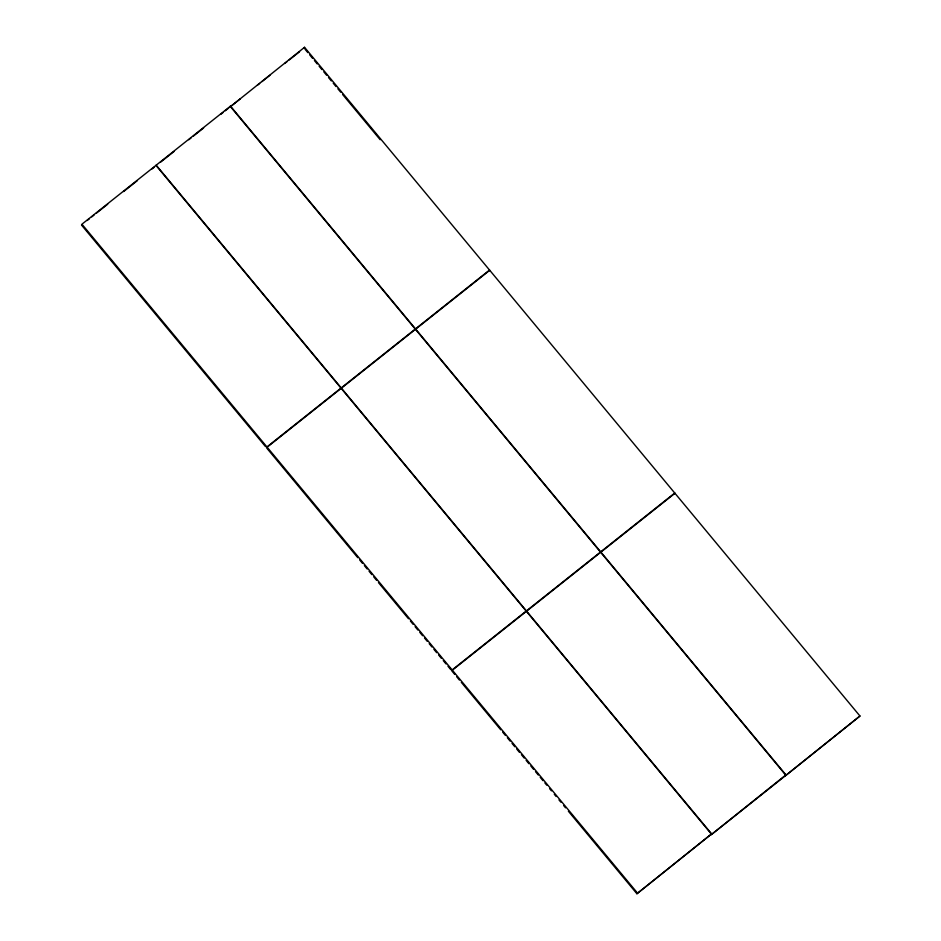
<?xml version="1.0" encoding="UTF-8"?>
<svg xmlns="http://www.w3.org/2000/svg" width="941" height="941" viewBox="0 0 941 941"><rect width="100%" height="100%" fill="white"/><g stroke="black" fill="none" stroke-linecap="round" stroke-linejoin="round"><path stroke-width="1.41" d="M229.816 107.156L230.239 106.333L415.252 329.079L341.218 387.915L156.206 165.169L230.239 106.333M489.097 270.867L489.532 270.043L304.531 47.297L230.063 106.956L240.308 98.817M304.096 48.12L304.531 47.297M568.376 811.213L636.928 893.75L711.396 834.091L526.384 611.344L452.35 670.18L451.915 671.015L454.738 674.403M674.309 493.86L674.744 493.037L489.743 270.29L415.699 329.127L600.711 551.873L674.744 493.037M636.928 893.75L711.396 834.091M711.643 833.891L526.631 611.156L600.664 552.308L785.676 775.055L711.208 834.726L785.241 775.878L859.956 716.019L674.956 493.284L600.911 552.12L785.923 774.866M859.956 716.019L785.488 775.69M87.195 220.5L89.466 218.688M91.748 216.877L94.029 215.066M96.3 213.266L107.697 204.209M123.636 191.541L137.304 180.672M152.113 168.91L154.395 167.098M160.335 162.37L174.003 151.513M188.812 139.738L191.082 137.939M193.364 136.127L203.621 127.976M220.7 114.402L222.982 112.591M225.252 110.779L228.675 108.062M257.399 85.231L259.669 83.431M261.951 81.62L269.926 75.28M284.735 63.506L287.005 61.706M289.287 59.895L299.544 51.743M489.532 270.043L415.499 328.88L230.486 106.133M305.037 49.25L307.848 52.649M309.73 54.907L312.541 58.295M314.423 60.565L317.246 63.953M319.117 66.211L321.94 69.61M323.822 71.869L326.633 75.256M328.515 77.527L331.326 80.914M333.208 83.173L336.019 86.572M337.901 88.83L340.724 92.218M342.595 94.476L380.164 139.703M452.35 670.18L637.363 892.927M81.491 225.028L265.562 446.646M266.703 448.022L357.803 557.695M359.685 559.954L362.497 563.353M364.379 565.612L367.19 568.999M369.072 571.258L371.895 574.657M373.765 576.915L376.588 580.303M378.458 582.573L408.512 618.755M410.394 621.013L413.205 624.401M415.087 626.671L417.91 630.058M419.78 632.317L422.603 635.716M424.485 637.974L427.296 641.362M429.178 643.632L431.99 647.02M433.872 649.278L436.683 652.678M438.565 654.936L441.388 658.324M443.258 660.582L446.081 663.981M447.963 666.24L450.774 669.627M456.62 676.661L459.431 680.061M461.313 682.319L500.753 729.804M502.635 732.063L505.446 735.462M507.328 737.72L510.14 741.108M512.022 743.378L514.845 746.766M516.715 749.024L519.538 752.424M521.42 754.682L524.231 758.07M526.113 760.328L528.924 763.727M530.806 765.986L533.618 769.373M535.5 771.644L538.323 775.031M540.193 777.29L543.016 780.689M544.898 782.947L546.768 785.206M549.591 788.605L551.461 790.863M554.284 794.251L556.166 796.521M558.978 799.909L560.86 802.167M563.671 805.567L565.553 807.825M155.959 165.369L81.926 224.205L266.938 446.951L340.971 388.104L155.959 165.369M341.171 388.351L267.138 447.198L452.15 669.933L526.184 611.097L341.171 388.351M415.452 329.326L341.418 388.163L526.431 610.909L600.464 552.061L415.452 329.326"/></g></svg>
